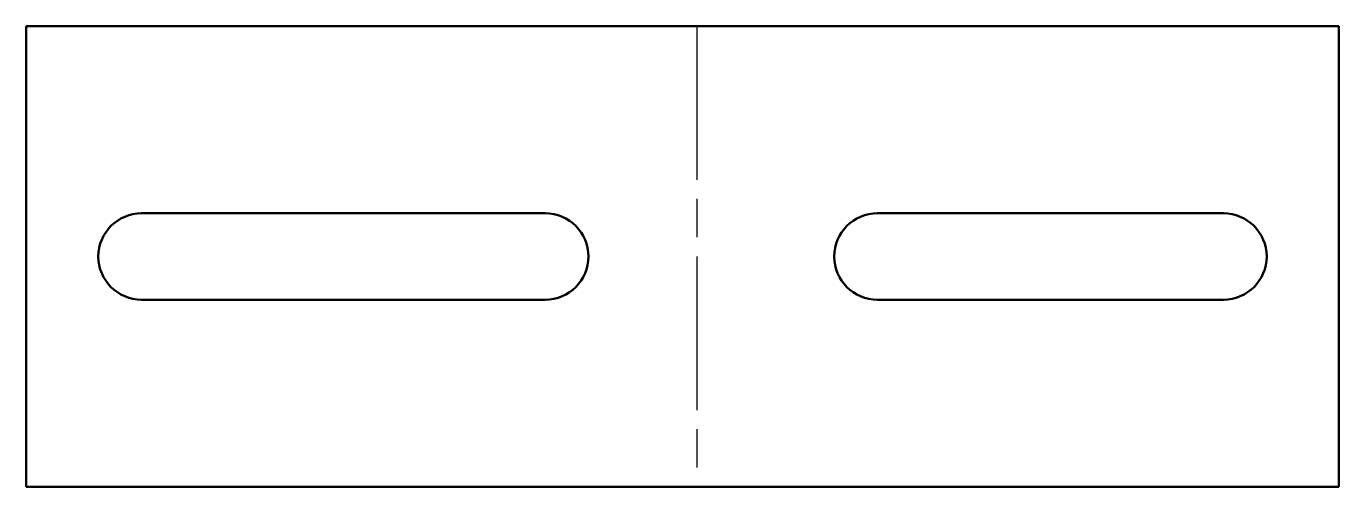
# Model space of a CAD drawing. Header units: millimetres. Extents: x 116.9 to 162.5, y 100 to 116.
import ezdxf

# ---------------------------------------------------------------- set-up
doc = ezdxf.new("R2010")
doc.units = ezdxf.units.MM
doc.linetypes.add('CHAIN', pattern=[0.3543, 0.2362, -0.0295, 0.0591, -0.0295])
doc.layers.add('Bend Centerline (ISO)', color=7, linetype='CHAIN', lineweight=25)
doc.layers.add('Visible (ISO)', color=7, linetype='Continuous', lineweight=50)

msp = doc.modelspace()

# ---------------------------------------------------------------- linework, layer by layer
at = {"layer": 'Bend Centerline (ISO)', "ltscale": 22.579735}
msp.add_line((140.2, 115.95), (140.2, 99.95), dxfattribs=at)
at = {"layer": 'Visible (ISO)'}
for p, q in [((116.938, 115.95), (162.462, 115.95)), ((116.938, 99.95), (116.938, 115.95)), ((162.462, 99.95), (162.462, 115.95)), ((120.938, 109.45), (134.938, 109.45)), ((146.462, 109.45), (158.462, 109.45)), ((134.938, 106.45), (120.938, 106.45)), ((158.462, 106.45), (146.462, 106.45)), ((162.462, 99.95), (116.938, 99.95))]:
    msp.add_line(p, q, dxfattribs=at)
for centre, start, end in [((120.938, 107.95), 90, 270), ((134.938, 107.95), 270, 90), ((146.462, 107.95), 90, 270), ((158.462, 107.95), 270, 90)]:
    msp.add_arc(centre, 1.5, start, end, dxfattribs=at)

doc.saveas('drawing.dxf')
